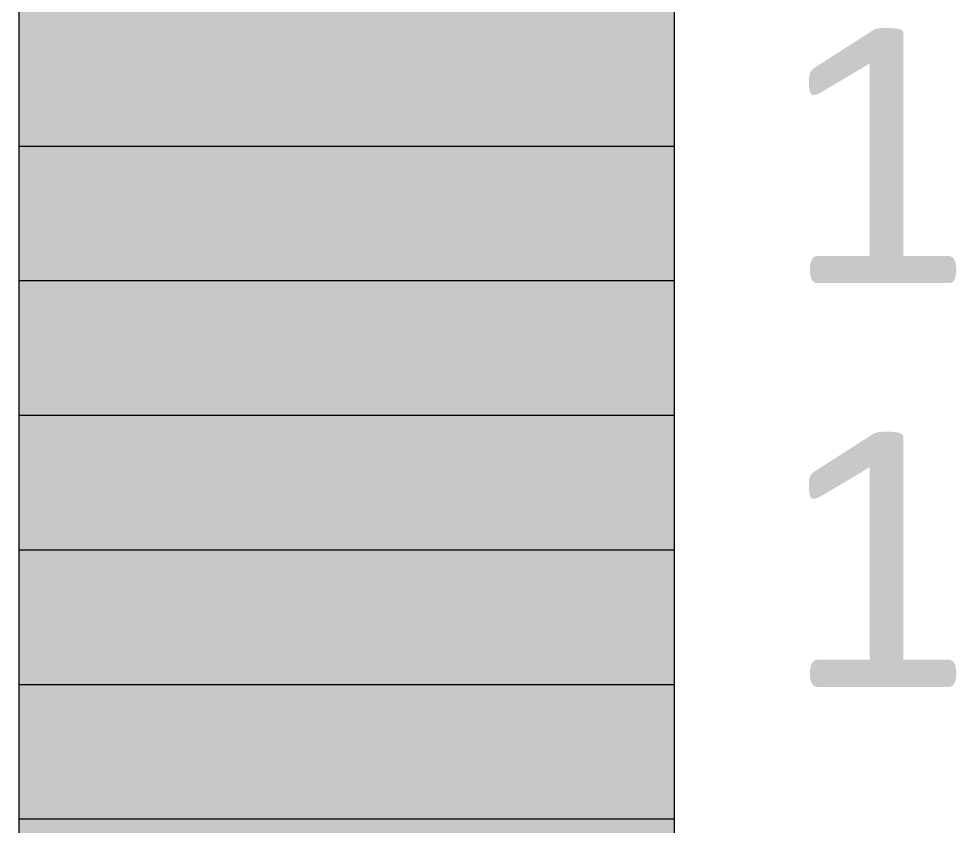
# Model space of a CAD drawing. Header units: inches. Extents: x 79.49066 to 79.49309, y 16.68944 to 16.6915.
# Drawn here: x 79.4928573 to 79.4929736, y 16.6899278 to 16.690028 of the extents above; entities that cross this region are included whole.
import ezdxf

# ---------------------------------------------------------------- set-up
doc = ezdxf.new("R2010")
doc.units = ezdxf.units.IN
doc.header["$MEASUREMENT"] = 0
doc.layers.add('GSLAYER', color=7, linetype='CONTINUOUS')

msp = doc.modelspace()

# ---------------------------------------------------------------- hatches: boundary and pattern name
at = {"layer": 'GSLAYER', "true_color": 0x272727}
msp.add_hatch(color=250, dxfattribs=at).paths.add_polyline_path([(79.49293868, 16.69001222), (79.49293868, 16.69002892), (79.49285726, 16.69002892), (79.49285726, 16.69001222)])
at = {"layer": 'GSLAYER', "true_color": 0x000000}
for points in [[(79.49296707, 16.69002247), (79.49296707, 16.69002619), (79.49296706, 16.69002633), (79.492967, 16.69002647), (79.4929669, 16.69002658), (79.49296689, 16.69002659), (79.49296679, 16.69002665), (79.49296671, 16.69002669), (79.49296667, 16.6900267), (79.49296645, 16.69002676), (79.49296625, 16.6900268), (79.4929661, 16.69002682), (79.49296592, 16.69002684), (79.49296567, 16.69002686), (79.49296567, 16.69002686), (79.49296513, 16.69002687), (79.4929644, 16.69002686), (79.4929644, 16.69002686), (79.49296413, 16.69002684), (79.49296404, 16.69002682), (79.49296389, 16.6900268), (79.49296377, 16.69002676), (79.49296353, 16.6900267), (79.4929635, 16.69002669), (79.49296339, 16.69002665), (79.4929633, 16.69002659), (79.49296329, 16.69002658), (79.49296311, 16.69002647), (79.4929629, 16.69002633), (79.49296268, 16.69002619), (79.49295688, 16.69002247)], [(79.49295608, 16.69001856), (79.49295609, 16.69001857), (79.49295623, 16.69001861), (79.49295641, 16.69001866), (79.49295643, 16.69001867), (79.49295663, 16.69001876), (79.49295682, 16.69001885), (79.49295687, 16.69001888), (79.49295739, 16.69001919), (79.49295809, 16.69001961), (79.49295894, 16.69002012), (79.49295958, 16.6900205), (79.49296012, 16.69002082), (79.49296057, 16.69002109), (79.49296094, 16.69002131), (79.49296125, 16.69002149), (79.49296151, 16.69002165), (79.49296176, 16.69002179), (79.492962, 16.69002194), (79.4929629, 16.69002247), (79.49295688, 16.69002247), (79.49295605, 16.69002194), (79.49295585, 16.69002179), (79.49295569, 16.69002165), (79.49295557, 16.69002149), (79.49295549, 16.69002131), (79.49295542, 16.69002109), (79.49295538, 16.69002082), (79.49295535, 16.6900205), (79.49295534, 16.69002012), (79.49295536, 16.69001961), (79.4929554, 16.69001919), (79.49295549, 16.69001888), (79.4929555, 16.69001885), (79.49295555, 16.69001876), (79.49295563, 16.69001867), (79.49295565, 16.69001866), (79.49295572, 16.69001861), (79.49295583, 16.69001857), (79.49295585, 16.69001856), (79.49295595, 16.69001855)], [(79.49296707, 16.68999857), (79.49296707, 16.69002247), (79.4929629, 16.69002247), (79.4929629, 16.68999857)], [(79.49297276, 16.68999522), (79.49297293, 16.68999524), (79.49297309, 16.6899953), (79.49297324, 16.68999541), (79.49297337, 16.68999558), (79.49297348, 16.6899958), (79.49297356, 16.68999609), (79.49297362, 16.68999644), (79.49297363, 16.68999687), (79.49297362, 16.68999727), (79.49297357, 16.68999762), (79.4929735, 16.68999791), (79.4929734, 16.68999814), (79.49297328, 16.68999833), (79.49297312, 16.68999846), (79.49297295, 16.68999854), (79.49297276, 16.68999857), (79.49295634, 16.68999857), (79.49295615, 16.68999854), (79.49295598, 16.68999846), (79.49295584, 16.68999833), (79.49295572, 16.68999814), (79.49295562, 16.68999791), (79.49295554, 16.68999762), (79.49295548, 16.68999727), (79.49295546, 16.68999687), (79.49295548, 16.68999644), (79.49295554, 16.68999609), (79.49295562, 16.6899958), (79.49295574, 16.68999558), (79.49295588, 16.68999541), (79.49295602, 16.6899953), (79.49295617, 16.68999524), (79.49295634, 16.68999522)], [(79.49296707, 16.68997237), (79.49296707, 16.68997609), (79.49296706, 16.68997623), (79.492967, 16.68997637), (79.4929669, 16.68997648), (79.49296689, 16.68997649), (79.49296679, 16.68997654), (79.49296671, 16.68997659), (79.49296667, 16.6899766), (79.49296645, 16.68997666), (79.49296625, 16.6899767), (79.4929661, 16.68997672), (79.49296592, 16.68997673), (79.49296567, 16.68997676), (79.49296567, 16.68997676), (79.49296513, 16.68997677), (79.4929644, 16.68997676), (79.4929644, 16.68997676), (79.49296413, 16.68997673), (79.49296404, 16.68997672), (79.49296389, 16.6899767), (79.49296377, 16.68997666), (79.49296353, 16.6899766), (79.4929635, 16.68997659), (79.49296339, 16.68997654), (79.4929633, 16.68997649), (79.49296329, 16.68997648), (79.49296311, 16.68997637), (79.4929629, 16.68997623), (79.49296268, 16.68997609), (79.49295688, 16.68997237)], [(79.49295608, 16.68996846), (79.49295609, 16.68996846), (79.49295623, 16.6899685), (79.49295641, 16.68996856), (79.49295643, 16.68996857), (79.49295663, 16.68996866), (79.49295682, 16.68996875), (79.49295687, 16.68996878), (79.49295739, 16.68996909), (79.49295809, 16.6899695), (79.49295894, 16.68997001), (79.49295958, 16.6899704), (79.49296012, 16.68997072), (79.49296057, 16.68997099), (79.49296094, 16.6899712), (79.49296125, 16.68997139), (79.49296151, 16.68997154), (79.49296176, 16.68997169), (79.492962, 16.68997184), (79.4929629, 16.68997237), (79.49295688, 16.68997237), (79.49295605, 16.68997184), (79.49295585, 16.68997169), (79.49295569, 16.68997154), (79.49295557, 16.68997139), (79.49295549, 16.6899712), (79.49295542, 16.68997099), (79.49295538, 16.68997072), (79.49295535, 16.6899704), (79.49295534, 16.68997001), (79.49295536, 16.6899695), (79.4929554, 16.68996909), (79.49295549, 16.68996878), (79.4929555, 16.68996875), (79.49295555, 16.68996866), (79.49295563, 16.68996857), (79.49295565, 16.68996856), (79.49295572, 16.6899685), (79.49295583, 16.68996846), (79.49295585, 16.68996846), (79.49295595, 16.68996845)], [(79.49296707, 16.68994847), (79.49296707, 16.68997237), (79.4929629, 16.68997237), (79.4929629, 16.68994847)], [(79.49297276, 16.68994511), (79.49297293, 16.68994513), (79.49297309, 16.6899452), (79.49297324, 16.68994531), (79.49297337, 16.68994548), (79.49297348, 16.6899457), (79.49297356, 16.68994599), (79.49297362, 16.68994634), (79.49297363, 16.68994676), (79.49297362, 16.68994717), (79.49297357, 16.68994752), (79.4929735, 16.68994781), (79.4929734, 16.68994804), (79.49297328, 16.68994822), (79.49297312, 16.68994836), (79.49297295, 16.68994844), (79.49297276, 16.68994847), (79.49295634, 16.68994847), (79.49295615, 16.68994844), (79.49295598, 16.68994836), (79.49295584, 16.68994822), (79.49295572, 16.68994804), (79.49295562, 16.68994781), (79.49295554, 16.68994752), (79.49295548, 16.68994717), (79.49295546, 16.68994676), (79.49295548, 16.68994634), (79.49295554, 16.68994599), (79.49295562, 16.6899457), (79.49295574, 16.68994548), (79.49295588, 16.68994531), (79.49295602, 16.6899452), (79.49295617, 16.68994513), (79.49295634, 16.68994511)]]:
    msp.add_hatch(color=18, dxfattribs=at).paths.add_polyline_path(points)
at = {"layer": 'GSLAYER', "true_color": 0x242424}
msp.add_hatch(color=250, dxfattribs=at).paths.add_polyline_path([(79.49293868, 16.68999552), (79.49293868, 16.69001222), (79.49285726, 16.69001222), (79.49285726, 16.68999552)])
at = {"layer": 'GSLAYER', "true_color": 0x212121}
msp.add_hatch(color=250, dxfattribs=at).paths.add_polyline_path([(79.49293868, 16.68997882), (79.49293868, 16.68999552), (79.49285726, 16.68999552), (79.49285726, 16.68997882)])
at = {"layer": 'GSLAYER', "true_color": 0x1e1e1e}
msp.add_hatch(color=250, dxfattribs=at).paths.add_polyline_path([(79.49293868, 16.68996212), (79.49293868, 16.68997882), (79.49285726, 16.68997882), (79.49285726, 16.68996212)])
at = {"layer": 'GSLAYER', "true_color": 0x1a1a1a}
msp.add_hatch(color=250, dxfattribs=at).paths.add_polyline_path([(79.49293868, 16.68994542), (79.49293868, 16.68996212), (79.49285726, 16.68996212), (79.49285726, 16.68994542)])
at = {"layer": 'GSLAYER', "true_color": 0x171717}
msp.add_hatch(color=250, dxfattribs=at).paths.add_polyline_path([(79.49293868, 16.68992872), (79.49293868, 16.68994542), (79.49285726, 16.68994542), (79.49285726, 16.68992872)])
at = {"layer": 'GSLAYER', "true_color": 0x141414}
msp.add_hatch(color=250, dxfattribs=at).paths.add_polyline_path([(79.49293868, 16.68991202), (79.49293868, 16.68992872), (79.49285726, 16.68992872), (79.49285726, 16.68991202)])

# ---------------------------------------------------------------- linework, layer by layer
at = {"layer": 'GSLAYER', "color": 18, "true_color": 0x000000, "flags": 128}
msp.add_lwpolyline([(79.49285726, 16.68981181), (79.49293868, 16.68981181), (79.49293868, 16.69111448), (79.49285726, 16.69111448)], close=True, dxfattribs=at)
at = {"layer": 'GSLAYER', "color": 253, "true_color": 0xb3b3b3, "flags": 128}
for points in [[(79.49285726, 16.69001222), (79.49293868, 16.69001222)], [(79.49285726, 16.68999552), (79.49293868, 16.68999552)], [(79.49285726, 16.68997882), (79.49293868, 16.68997882)], [(79.49285726, 16.68996212), (79.49293868, 16.68996212)], [(79.49285726, 16.68994542), (79.49293868, 16.68994542)]]:
    msp.add_lwpolyline(points, dxfattribs=at)
at = {"layer": 'GSLAYER', "color": 18, "true_color": 0x000000, "flags": 128}
msp.add_lwpolyline([(79.49285726, 16.68992872), (79.49293868, 16.68992872)], dxfattribs=at)

doc.saveas('drawing.dxf')
